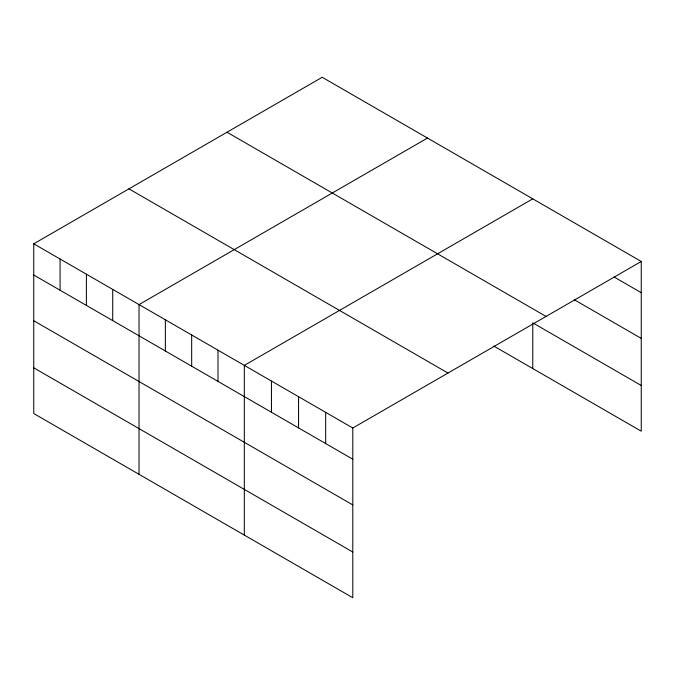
<?xml version="1.0" encoding="UTF-8"?>
<svg xmlns="http://www.w3.org/2000/svg" width="675" height="675" viewBox="0 0 675 675"><rect width="100%" height="100%" fill="white"/><g stroke="black" fill="none" stroke-linecap="round" stroke-linejoin="round"><path stroke-width="1.01" d="M33.75 243.81L352.797 428.009L352.797 597.729L33.75 413.53L33.75 243.81L322.203 77.271L641.25 261.47L641.25 431.19L493.746 346.03M427.486 138.054L139.033 304.594L139.033 474.314M532.778 198.847L244.325 365.377L244.325 535.098M352.797 428.009L641.25 261.47M614.132 277.028L641.25 292.688M574.358 299.776L641.25 338.394M227.011 132.232L546.058 316.432M532.778 322.852L641.25 385.484M128.942 188.848L447.989 373.056M33.75 275.02L352.797 459.219M33.75 320.726L352.797 504.925M33.75 367.824L352.797 552.023M532.778 323.899L532.778 368.567M325.679 412.349L325.679 443.568M298.561 396.698L298.561 427.908M271.443 381.038L271.443 412.248M218 350.182L218 381.4M191.675 334.986L191.675 366.204M165.358 319.79L165.358 351.008M112.717 289.398L112.717 320.608M86.392 274.202L86.392 305.412M60.075 259.006L60.075 290.216"/></g></svg>
